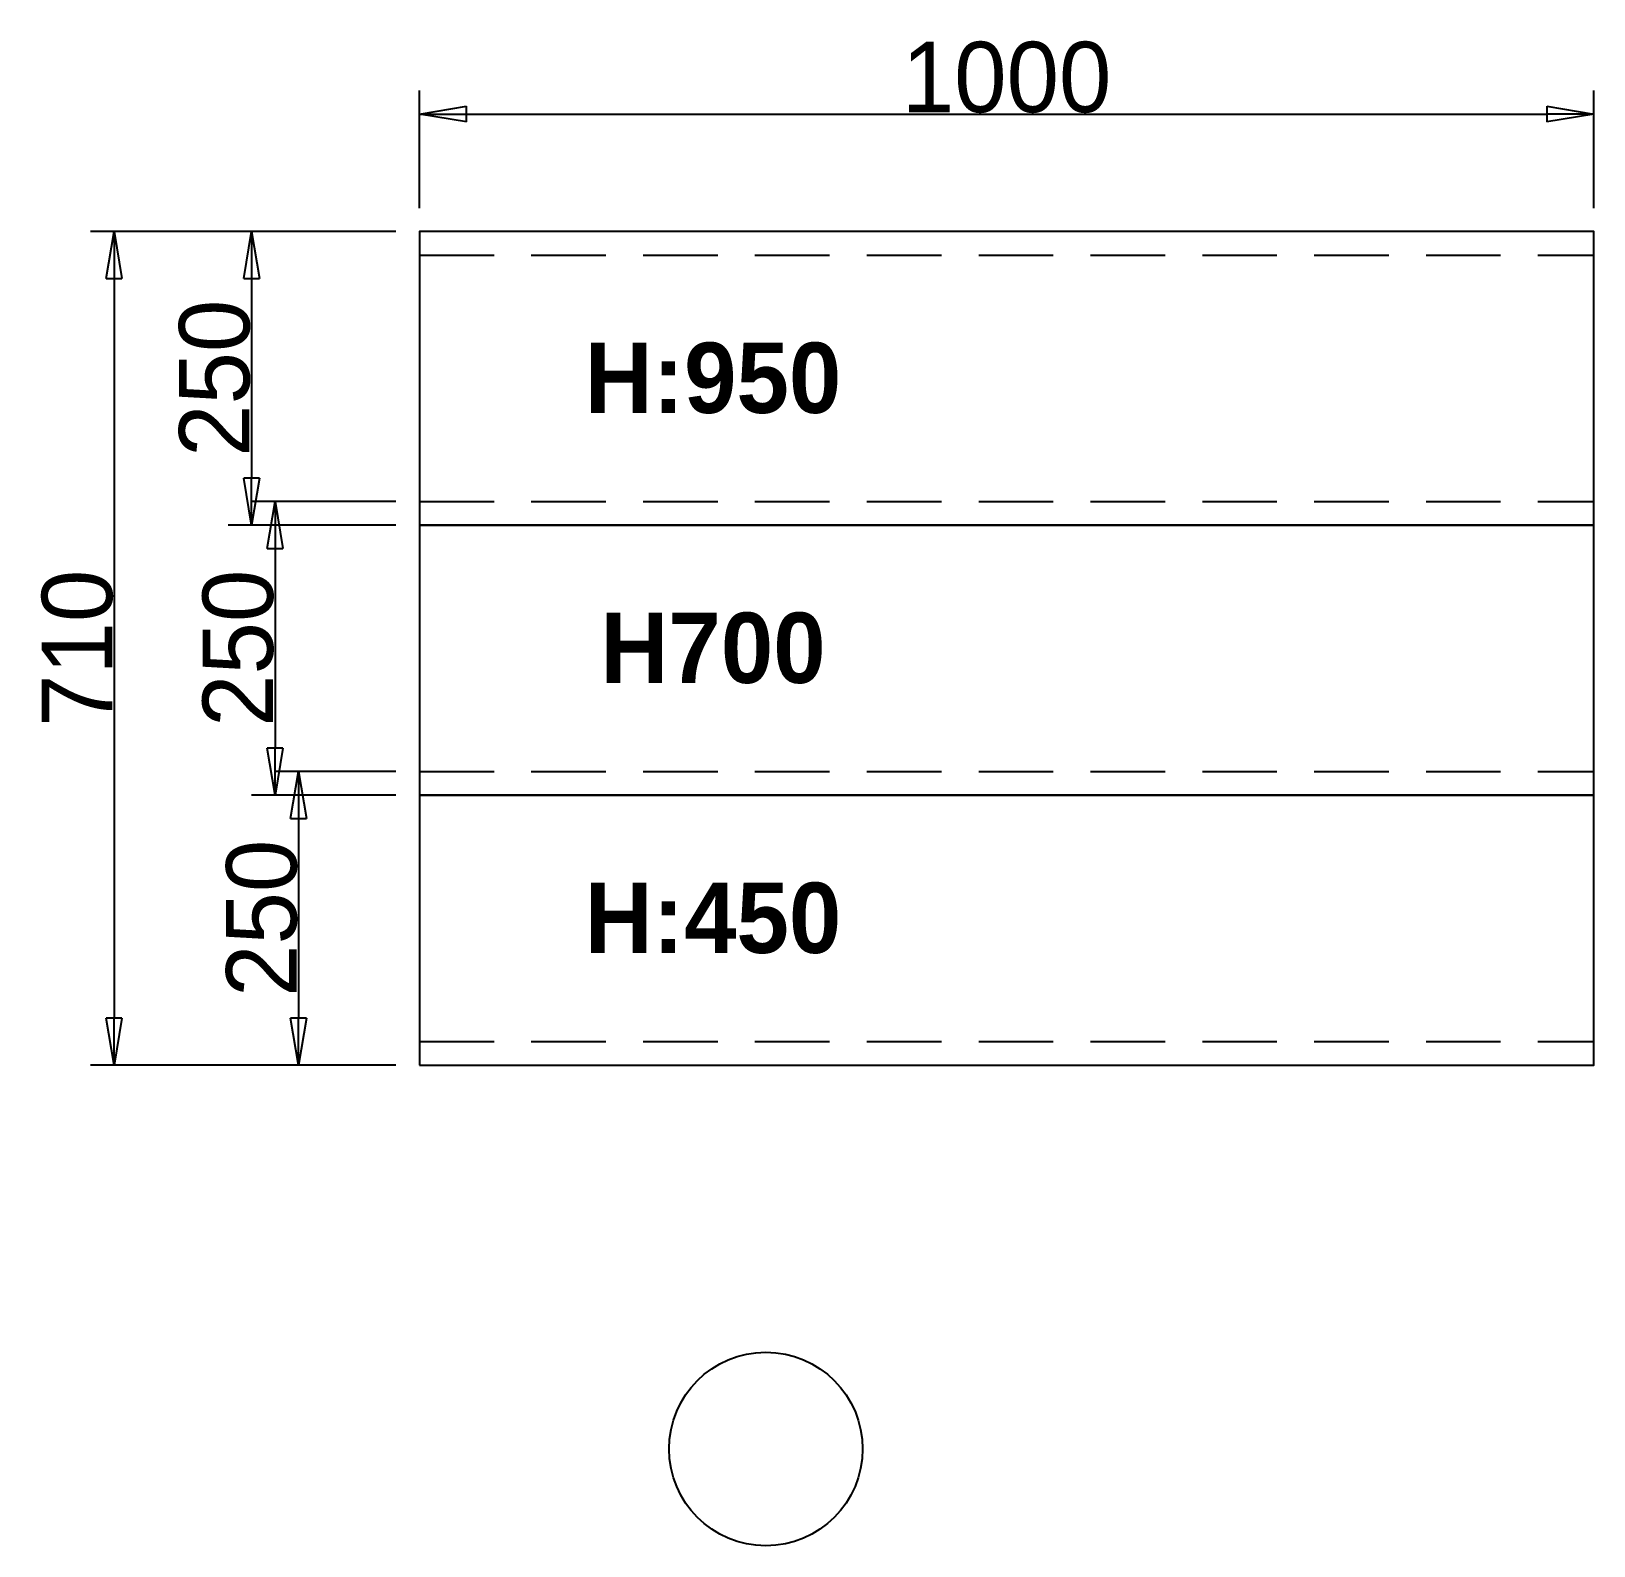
# Model space of a CAD drawing. Header units: millimetres. Extents: x -61063 to 17762, y -100319 to 2880.
# Drawn here: x -21063 to -19733, y -71071 to -69781 of the extents above; entities that cross this region are included whole.
import ezdxf

# ---------------------------------------------------------------- set-up
doc = ezdxf.new("R2010")
doc.units = ezdxf.units.MM
doc.header["$PDMODE"] = 35
doc.header["$PDSIZE"] = 5
doc.linetypes.add('DASHED2', pattern=[9.525, 6.35, -3.175])
doc.layers.add('Cotas bloques dinámicos PM espacio', color=10, linetype='Continuous')
doc.layers.add('Linea Capa Color 0000 JB', color=7, linetype='Continuous')
doc.styles.add('Jordi Ava', font='Avant Garde MEdium BT.ttf')
doc.dimstyles.new('Jordi Ava 2015', dxfattribs={"dimtxt": 60, "dimasz": 40, "dimexe": 20, "dimexo": 20, "dimgap": 0.09, "dimtad": 1, "dimdec": 0, "dimzin": 0, "dimdsep": 46, "dimtxsty": 'Jordi Ava', "dimblk": 'CLOSED', "dimcen": 1.5, "dimclrd": 7, "dimclre": 7, "dimclrt": 256, "dimadec": 0, "dimazin": 0, "dimtfac": 0.05, "dimtdec": 0, "dimtofl": 0, "dimtmove": 0, "dimatfit": 3, "dimldrblk": 'CLOSED', "dimfxl": 90, "dimtolj": 1, "dimtzin": 0, "dimlwd": -1, "dimlwe": -1, "dimarcsym": 0})

# ---------------------------------------------------------------- blocks, each defined once
blk = doc.blocks.new('_Closed')
at = {"color": 0, "linetype": 'ByBlock', "lineweight": -2}
for p, q in [((-1, 0.167), (0, 0)), ((-1, 0.167), (-1, -0.167)), ((0, 0), (-1, -0.167)), ((0, 0), (-1, 0))]:
    blk.add_line(p, q, dxfattribs=at)
blk = doc.blocks.new('*D3260')
at = {"layer": 'Cotas bloques dinámicos PM espacio', "color": 7, "ltscale": 10, "transparency": 16777216}
for p, q in [((0, 20), (0, 120)), ((1000, 20), (1000, 120)), ((40, 100), (960, 100))]:
    blk.add_line(p, q, dxfattribs=at)
at = {"layer": 'Defpoints', "color": 0, "ltscale": 10, "transparency": 16777216}
for p in [(1000, 100), (0, 0), (1000, 0)]:
    blk.add_point(p, dxfattribs=at)
at = {"layer": 'Cotas bloques dinámicos PM espacio', "color": 7, "ltscale": 10, "transparency": 16777216, "xscale": 40, "yscale": 40, "zscale": 40, "rotation": 180}
blk.add_blockref('_Closed', (0, 100), dxfattribs=at)
at = {"layer": 'Cotas bloques dinámicos PM espacio', "color": 7, "ltscale": 10, "transparency": 16777216, "xscale": 40, "yscale": 40, "zscale": 40}
blk.add_blockref('_Closed', (1000, 100), dxfattribs=at)
at = {"layer": 'Cotas bloques dinámicos PM espacio', "ltscale": 10, "transparency": 16777216, "insert": (500, 131.2), "char_height": 60, "attachment_point": 5, "style": 'Jordi Ava'}
blk.add_mtext('\\A1;1000', dxfattribs=at)
blk = doc.blocks.new('*D3261')
at = {"layer": 'Cotas bloques dinámicos PM espacio', "color": 7, "ltscale": 10, "transparency": 16777216}
for p, q in [((-20, 0), (-280, 0)), ((-260, -40), (-260, -670)), ((-20, -710), (-280, -710))]:
    blk.add_line(p, q, dxfattribs=at)
at = {"layer": 'Defpoints', "color": 0, "ltscale": 10, "transparency": 16777216}
for p in [(0, 0), (-260, -710), (0, -710)]:
    blk.add_point(p, dxfattribs=at)
at = {"layer": 'Cotas bloques dinámicos PM espacio', "color": 7, "ltscale": 10, "transparency": 16777216, "xscale": 40, "yscale": 40, "zscale": 40}
for p, rotation in [((-260, 0), 90), ((-260, -710), 270)]:
    blk.add_blockref('_Closed', p, dxfattribs=dict(at, rotation=rotation))
at = {"layer": 'Cotas bloques dinámicos PM espacio', "ltscale": 10, "transparency": 16777216, "insert": (-291.2, -355), "char_height": 60, "attachment_point": 5, "rotation": 90, "style": 'Jordi Ava'}
blk.add_mtext('\\A1;710', dxfattribs=at)
blk = doc.blocks.new('*D3262')
at = {"layer": 'Cotas bloques dinámicos PM espacio', "color": 7, "ltscale": 10, "transparency": 16777216}
for p, q in [((-20, 0), (-163, 0)), ((-143, -40), (-143, -210)), ((-20, -250), (-163, -250))]:
    blk.add_line(p, q, dxfattribs=at)
at = {"layer": 'Defpoints', "color": 0, "ltscale": 10, "transparency": 16777216}
for p in [(0, 0), (-143, -250), (0, -250)]:
    blk.add_point(p, dxfattribs=at)
at = {"layer": 'Cotas bloques dinámicos PM espacio', "color": 7, "ltscale": 10, "transparency": 16777216, "xscale": 40, "yscale": 40, "zscale": 40}
for p, rotation in [((-143, 0), 90), ((-143, -250), 270)]:
    blk.add_blockref('_Closed', p, dxfattribs=dict(at, rotation=rotation))
at = {"layer": 'Cotas bloques dinámicos PM espacio', "ltscale": 10, "transparency": 16777216, "insert": (-174.3, -125), "char_height": 60, "attachment_point": 5, "rotation": 90, "style": 'Jordi Ava'}
blk.add_mtext('\\A1;250', dxfattribs=at)
blk = doc.blocks.new('*D3263')
at = {"layer": 'Cotas bloques dinámicos PM espacio', "color": 7, "ltscale": 10, "transparency": 16777216}
for p, q in [((-20, -230), (-143, -230)), ((-123, -270), (-123, -440)), ((-20, -480), (-143, -480))]:
    blk.add_line(p, q, dxfattribs=at)
at = {"layer": 'Defpoints', "color": 0, "ltscale": 10, "transparency": 16777216}
for p in [(0, -230), (-123, -480), (0, -480)]:
    blk.add_point(p, dxfattribs=at)
at = {"layer": 'Cotas bloques dinámicos PM espacio', "color": 7, "ltscale": 10, "transparency": 16777216, "xscale": 40, "yscale": 40, "zscale": 40}
for p, rotation in [((-123, -230), 90), ((-123, -480), 270)]:
    blk.add_blockref('_Closed', p, dxfattribs=dict(at, rotation=rotation))
at = {"layer": 'Cotas bloques dinámicos PM espacio', "ltscale": 10, "transparency": 16777216, "insert": (-154.3, -355), "char_height": 60, "attachment_point": 5, "rotation": 90, "style": 'Jordi Ava'}
blk.add_mtext('\\A1;250', dxfattribs=at)
blk = doc.blocks.new('*D3211')
at = {"layer": 'Cotas bloques dinámicos PM espacio', "color": 7, "ltscale": 10, "transparency": 16777216}
for p, q in [((193371.3, 22927.3), (193268.3, 22927.3)), ((193288.3, 22887.3), (193288.3, 22717.3)), ((193371.3, 22677.3), (193268.3, 22677.3))]:
    blk.add_line(p, q, dxfattribs=at)
at = {"layer": 'Defpoints', "color": 0, "ltscale": 10, "transparency": 16777216}
for p in [(193391.3, 22927.3), (193288.3, 22677.3), (193391.3, 22677.3)]:
    blk.add_point(p, dxfattribs=at)
at = {"layer": 'Cotas bloques dinámicos PM espacio', "color": 7, "ltscale": 10, "transparency": 16777216, "xscale": 40, "yscale": 40, "zscale": 40}
for p, rotation in [((193288.3, 22927.3), 90), ((193288.3, 22677.3), 270)]:
    blk.add_blockref('_Closed', p, dxfattribs=dict(at, rotation=rotation))
at = {"layer": 'Cotas bloques dinámicos PM espacio', "ltscale": 10, "transparency": 16777216, "insert": (193257.1, 22802.3), "char_height": 60, "attachment_point": 5, "rotation": 90, "style": 'Jordi Ava'}
blk.add_mtext('\\A1;250', dxfattribs=at)
blk = doc.blocks.new('PM202312011233')
at = {"layer": 'Cotas bloques dinámicos PM espacio', "ltscale": 10}
blk.add_circle((295, -1037), 82.4, dxfattribs=at)
at = {"layer": 'Linea Capa Color 0000 JB', "linetype": 'DASHED2', "ltscale": 10}
for p, q in [((0, -20), (1000, -20)), ((0, -230), (1000, -230)), ((0, -460), (1000, -460)), ((0, -690), (1000, -690))]:
    blk.add_line(p, q, dxfattribs=at)
at = {"layer": 'Linea Capa Color 0000 JB', "ltscale": 50}
for points in [[(0, -250), (1000, -250), (1000, 0), (0, 0)], [(0, -480), (1000, -480), (1000, -250), (0, -250)], [(0, -710), (1000, -710), (1000, -480), (0, -480)]]:
    blk.add_lwpolyline(points, close=True, dxfattribs=at)
at = {"layer": 'Cotas bloques dinámicos PM espacio', "ltscale": 10, "char_height": 60, "width": 500, "attachment_point": 5, "style": 'Jordi Ava'}
for s, insert in [('{\\fCityBlueprint|b1|i0|c2|p2;H:950}', (250, -125)), ('{\\fCityBlueprint|b1|i0|c2|p2;H700}', (250, -355)), ('{\\fCityBlueprint|b1|i0|c2|p2;H:450}', (250, -585))]:
    blk.add_mtext(s, dxfattribs=dict(at, insert=insert))
at = {"layer": 'Cotas bloques dinámicos PM espacio', "ltscale": 10}
dim = blk.add_linear_dim(base=(1000, 100), p1=(0, 0), p2=(1000, 0), dimstyle='Jordi Ava 2015', dxfattribs=at)
dim.commit()
dim.dimension.update_dxf_attribs({"geometry": '*D3260', "text_midpoint": (500, 131.2)})
for base, p1, p2, picture, middle in [((-260, -710), (0, 0), (0, -710), '*D3261', (-291.2, -355)), ((-143, -250), (0, 0), (0, -250), '*D3262', (-174.3, -125)), ((-123, -480), (0, -230), (0, -480), '*D3263', (-154.3, -355))]:
    dim = blk.add_linear_dim(base=base, p1=p1, p2=p2, angle=90, dimstyle='Jordi Ava 2015', dxfattribs=at)
    dim.commit()
    dim.dimension.update_dxf_attribs({"geometry": picture, "text_midpoint": middle})
dim = blk.add_linear_dim(base=(-103, -710), p1=(0, -460), p2=(0, -710), angle=90, dimstyle='Jordi Ava 2015', dxfattribs=at)
dim.commit()
dim.dimension.update_dxf_attribs({"geometry": '*D3211', "text_midpoint": (-134.3, -585), "insert": (-193391.3, -23387.3)})
blk = doc.blocks.new('*U8832')
at = {"layer": 'Linea Capa Color 0000 JB'}
blk.add_blockref('PM202312011233', (0, 0), dxfattribs=at)

msp = doc.modelspace()

# ---------------------------------------------------------------- block references
at = {"layer": 'Linea Capa Color 0000 JB'}
msp.add_blockref('*U8832', (-20732.7, -69951.9), dxfattribs=at)

doc.saveas('drawing.dxf')
